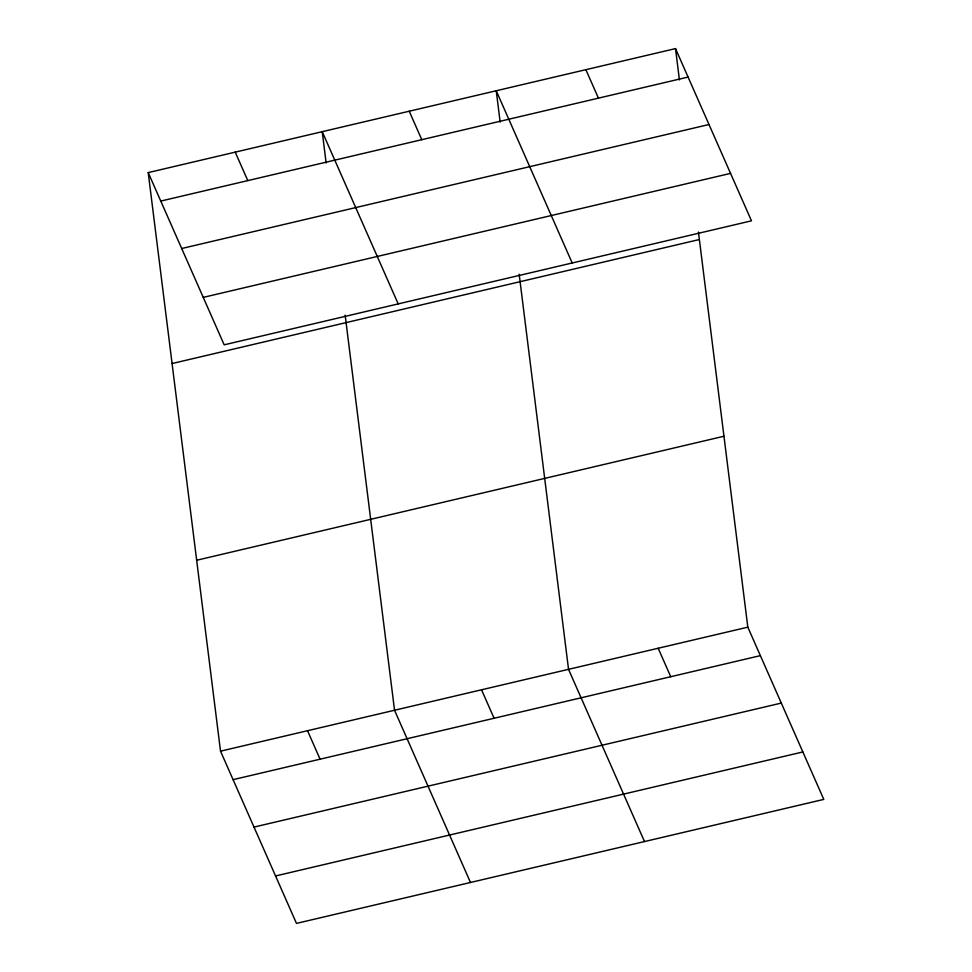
<?xml version="1.0" encoding="UTF-8"?>
<svg xmlns="http://www.w3.org/2000/svg" width="972" height="972" viewBox="0 0 972 972"><rect width="100%" height="100%" fill="white"/><g stroke="black" fill="none" stroke-linecap="round" stroke-linejoin="round"><path stroke-width="1.46" d="M148.218 172.603L675.516 48.6L751.478 220.826L224.18 344.829L148.218 172.603L220.523 751.174L296.484 923.4L823.782 799.397L747.82 627.171L698.443 232.065M160.781 201.07L688.079 77.067M181.703 248.516L709.001 124.513M203.257 297.383L730.555 173.38M172.08 363.54L699.378 239.525M196.66 560.249L723.958 436.246M220.523 751.174L747.82 627.171M233.086 779.653L760.371 655.638M254.008 827.087L781.294 703.084M275.562 875.966L802.86 751.951M585.873 69.68L598.436 98.148M572.192 262.987L496.242 90.761L500.155 122.083M658.178 648.251L670.741 676.731M409.236 111.221L421.787 139.689M644.497 841.558L568.535 669.331L519.17 274.238M398.192 303.908L322.23 131.682L326.142 163.004M481.541 689.792L494.092 718.272M235.224 152.142L247.787 180.61M470.484 882.479L394.535 710.253L345.157 315.159M307.529 730.713L320.08 759.193M675.516 48.6L679.428 79.923"/></g></svg>
